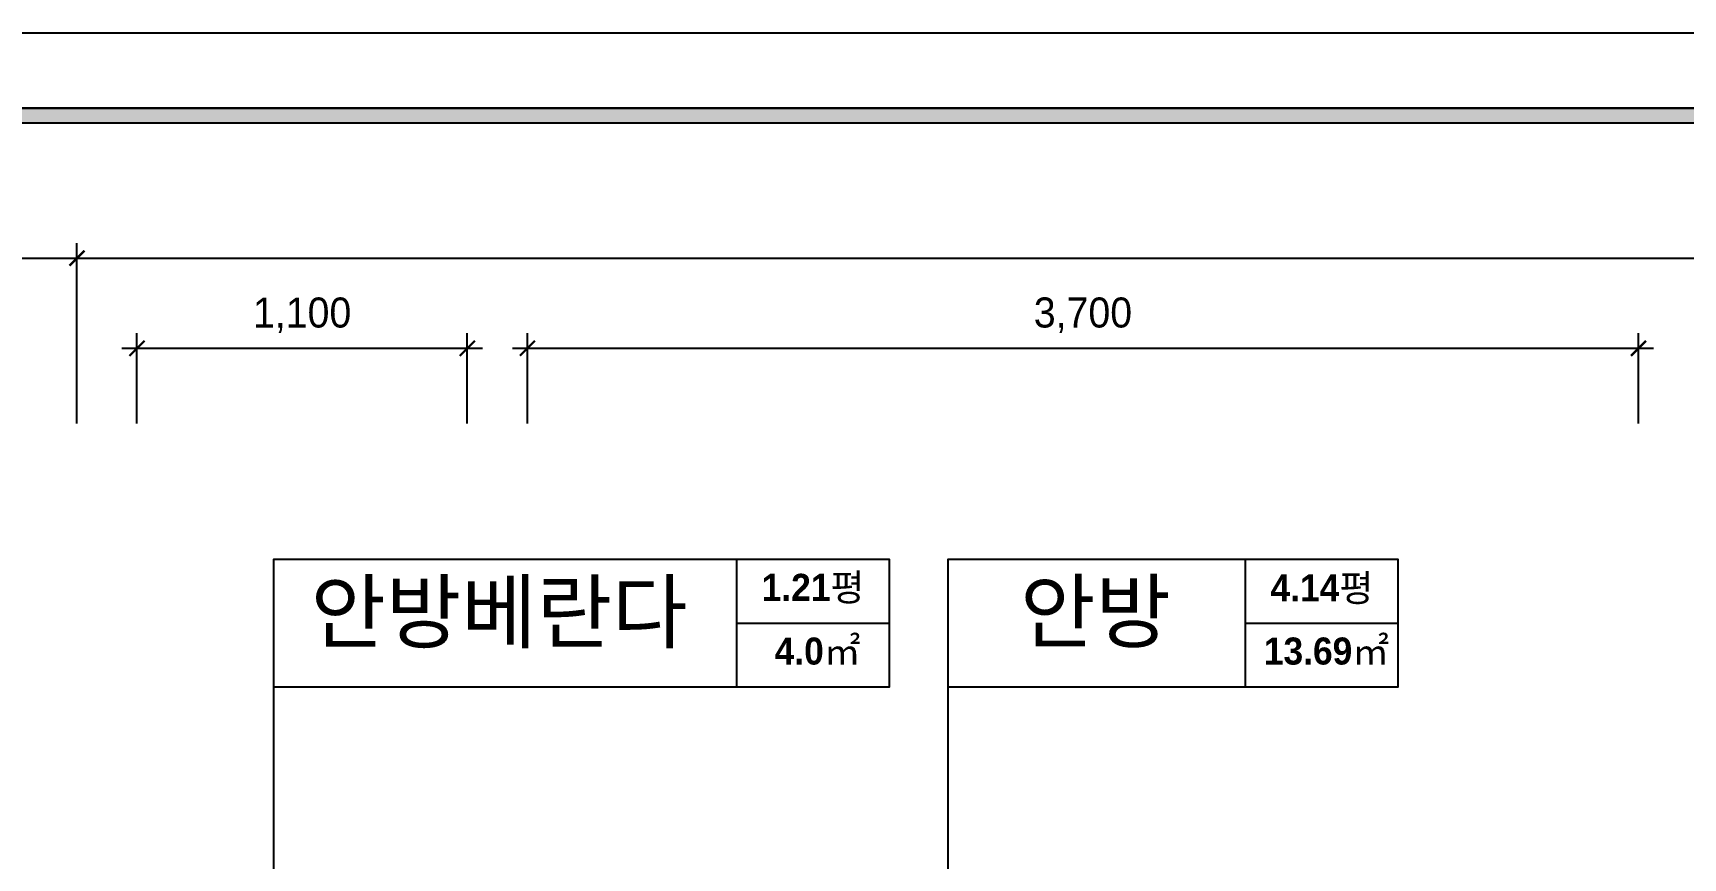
# Model space of a CAD drawing. Header units: inches. Extents: x 261411 to 598054, y 5888 to 34411.
# Drawn here: x 286852 to 292346, y 18491 to 21238 of the extents above; entities that cross this region are included whole.
import ezdxf
from ezdxf.enums import TextEntityAlignment as Align

# ---------------------------------------------------------------- set-up
doc = ezdxf.new("R2010")
doc.units = ezdxf.units.IN
doc.header["$LTSCALE"] = 50
doc.header["$MEASUREMENT"] = 0
for name, color, linetype in [('03-TEXT', 3, 'Continuous'), ('07-DIM', 5, 'Continuous'), ('FORM(YOURNAME)-1', 1, 'Continuous'), ('FORM(YOURNAME)-11', 1, 'Continuous')]:
    doc.layers.add(name, color=color, linetype=linetype)
doc.styles.add('HY 울릉도 L', font='')
doc.styles.add('YOURNAME', font='HY울릉도M.TTF')
doc.styles.add('넥슨고딕', font='NEXONLv1GothicBold.ttf')
doc.styles.add('코레일둥고', font='Korail_Round_Gothic_Medium.ttf')
doc.styles.get('HY 울릉도 L').set_extended_font_data('HY울릉도L')
doc.dimstyles.new('50', dxfattribs={"dimscale": 50, "dimtxt": 2, "dimasz": 1, "dimexe": 1, "dimexo": 1, "dimgap": 1, "dimtad": 1, "dimdec": 0, "dimrnd": 0.05, "dimdsep": 46, "dimlunit": 6, "dimtxsty": 'HY 울릉도 L', "dimblk": 'ARCHTICK', "dimcen": 2.5, "dimdle": 1, "dimclrd": 133, "dimclre": 133, "dimclrt": 30, "dimadec": 0, "dimazin": 0, "dimtfac": 1, "dimtdec": 0, "dimtix": 1, "dimtmove": 2, "dimatfit": 3, "dimldrblk": 'ARCHTICK', "dimfxl": 1, "dimlwd": -1, "dimlwe": -1, "dimarcsym": 0})

# ---------------------------------------------------------------- blocks, each defined once
blk = doc.blocks.new('FORM-ELEVATION')
at = {"layer": 'FORM(YOURNAME)-11'}
h = blk.add_hatch(color=256, dxfattribs=at)
h.dxf.hatch_style = 1
h.paths.add_polyline_path([(-10309, 35708), (71691, 35708), (71691, 35508), (-10309, 35508)])
h.paths.add_polyline_path([(-10309, -21492), (71691, -21492), (71691, -21692), (-10309, -21692)])
at = {"layer": 'Defpoints', "color": 158}
for points in [[(-10309, -21692), (71691, -21692), (71691, 35708), (-10309, 35708)], [(-8309, 33708), (61071, 33708), (61071, -19692), (-8309, -19692)]]:
    blk.add_lwpolyline(points, close=True, dxfattribs=at)
at = {"layer": 'FORM(YOURNAME)-11', "color": 250}
blk.add_lwpolyline([(-11309, -22692), (72691, -22692), (72691, 36708), (-11309, 36708)], close=True, dxfattribs=at)
at = {"layer": 'FORM(YOURNAME)-11'}
blk.add_lwpolyline([(-10309, 35708), (71691, 35708), (71691, 35508), (-10309, 35508)], close=True, dxfattribs=at)
at = {"layer": 'FORM(YOURNAME)-11', "color": 3, "style": 'YOURNAME'}
for tag, height, p in [('1', 450, (71041, -1219)), ('2', 450, (71041, -1863)), ('3', 450, (71041, -3150)), ('4', 450, (71041, -5081)), ('5', 515, (71041, -7398)), ('6', 515, (71041, -9650)), ('7', 515, (71041, -11903)), ('8', 515, (71041, -14155)), ('9', 515, (71041, -16408)), ('10', 515, (66791, -18596)), ('11', 515, (71041, -18660)), ('12', 515, (66791, -20848)), ('13', 515, (71041, -20848))]:
    blk.add_attdef(tag, text='', height=height, dxfattribs=at).set_placement(p, align=Align.MIDDLE_RIGHT)
blk = doc.blocks.new('_ArchTick')
at = {"color": 0, "linetype": 'ByBlock', "const_width": 0.15}
blk.add_lwpolyline([(-0.5, -0.5), (0.5, 0.5)], dxfattribs=at)
blk = doc.blocks.new('*D820')
at = {"layer": '07-DIM', "color": 133}
for p, q in [((287198.1, 19937.8), (287198.1, 20237.8)), ((288298.1, 19937.8), (288298.1, 20237.8)), ((287148.1, 20187.8), (288348.1, 20187.8))]:
    blk.add_line(p, q, dxfattribs=at)
at = {"layer": 'Defpoints', "color": 0}
for p in [(288298.1, 20187.8), (287198.1, 19887.8), (288298.1, 19887.8)]:
    blk.add_point(p, dxfattribs=at)
at = {"layer": '07-DIM', "color": 133, "xscale": 50, "yscale": 50, "zscale": 50, "rotation": 180}
blk.add_blockref('_ArchTick', (287198.1, 20187.8), dxfattribs=at)
at = {"layer": '07-DIM', "color": 133, "xscale": 50, "yscale": 50, "zscale": 50}
blk.add_blockref('_ArchTick', (288298.1, 20187.8), dxfattribs=at)
at = {"layer": '07-DIM', "color": 30, "insert": (287748.1, 20297.7), "char_height": 100, "attachment_point": 5, "style": 'HY 울릉도 L'}
blk.add_mtext('1,100', dxfattribs=at)
blk = doc.blocks.new('*D821')
at = {"layer": '07-DIM', "color": 133}
for p, q in [((288498.1, 19937.8), (288498.1, 20237.8)), ((292198.1, 19937.8), (292198.1, 20237.8)), ((288448.1, 20187.8), (292248.1, 20187.8))]:
    blk.add_line(p, q, dxfattribs=at)
at = {"layer": 'Defpoints', "color": 0}
for p in [(292198.1, 20187.8), (288498.1, 19887.8), (292198.1, 19887.8)]:
    blk.add_point(p, dxfattribs=at)
at = {"layer": '07-DIM', "color": 133, "xscale": 50, "yscale": 50, "zscale": 50, "rotation": 180}
blk.add_blockref('_ArchTick', (288498.1, 20187.8), dxfattribs=at)
at = {"layer": '07-DIM', "color": 133, "xscale": 50, "yscale": 50, "zscale": 50}
blk.add_blockref('_ArchTick', (292198.1, 20187.8), dxfattribs=at)
at = {"layer": '07-DIM', "color": 30, "insert": (290348.1, 20297.8), "char_height": 100, "attachment_point": 5, "style": 'HY 울릉도 L'}
blk.add_mtext('3,700', dxfattribs=at)
blk = doc.blocks.new('*D827')
at = {"layer": '07-DIM', "color": 133}
for p, q in [((286998.1, 19937.8), (286998.1, 20537.8)), ((298298.1, 19937.8), (298298.1, 20537.8)), ((286948.1, 20487.8), (298348.1, 20487.8))]:
    blk.add_line(p, q, dxfattribs=at)
at = {"layer": 'Defpoints', "color": 0}
for p in [(298298.1, 20487.8), (286998.1, 19887.8), (298298.1, 19887.8)]:
    blk.add_point(p, dxfattribs=at)
at = {"layer": '07-DIM', "color": 133, "xscale": 50, "yscale": 50, "zscale": 50, "rotation": 180}
blk.add_blockref('_ArchTick', (286998.1, 20487.8), dxfattribs=at)
at = {"layer": '07-DIM', "color": 133, "xscale": 50, "yscale": 50, "zscale": 50}
blk.add_blockref('_ArchTick', (298298.1, 20487.8), dxfattribs=at)
at = {"layer": '07-DIM', "color": 30, "insert": (292648.1, 20597.8), "char_height": 100, "attachment_point": 5, "style": 'HY 울릉도 L'}
blk.add_mtext('11,300', dxfattribs=at)

msp = doc.modelspace()

# ---------------------------------------------------------------- linework, layer by layer
at = {"layer": '03-TEXT', "color": 7}
for p, q in [((289193.9, 19484.8), (289193.9, 19060.2)), ((290888.3, 19484.8), (290888.3, 19060.2)), ((289193.9, 19272.5), (289703.5, 19272.5)), ((290888.3, 19272.5), (291397.9, 19272.5)), ((287653.2, 19060.2), (287653.2, 17276.8)), ((289897.9, 19060.2), (289897.9, 17810.7))]:
    msp.add_line(p, q, dxfattribs=at)
for points in [[(287653.2, 19060.2), (289703.5, 19060.2), (289703.5, 19484.8), (287653.2, 19484.8)], [(289897.9, 19060.2), (291397.9, 19060.2), (291397.9, 19484.8), (289897.9, 19484.8)]]:
    msp.add_lwpolyline(points, close=True, dxfattribs=at)

# ---------------------------------------------------------------- block references
at = {"layer": 'FORM(YOURNAME)-1', "xscale": 0.2500000000000001, "yscale": 0.2500000000000001, "zscale": 0.2500000000000001}
msp.add_blockref('FORM-ELEVATION', (286238.6, 12060.7), dxfattribs=at)

# ---------------------------------------------------------------- texts
at = {"layer": '03-TEXT'}
for s, height, style, p in [('안방베란다', 200, '코레일둥고', (288403.6, 19210.2)), ('1.21평', 90, '넥슨고딕', (289449.3, 19346.9)), ('안방', 200, '코레일둥고', (290389.6, 19211.6)), ('4.14평', 90, '넥슨고딕', (291143.7, 19344.9)), ('4.0㎡', 90, '넥슨고딕', (289464.7, 19134.7)), ('13.69㎡', 90, '넥슨고딕', (291159.1, 19134.8))]:
    msp.add_text(s, height=height, dxfattribs=dict(at, style=style)).set_placement(p, align=Align.CENTER)

# ---------------------------------------------------------------- dimensions: what is measured, and where the dimension line sits
at = {"layer": '07-DIM'}
for base, p1, p2, picture, middle in [((298298.1, 20487.8), (286998.1, 19887.8), (298298.1, 19887.8), '*D827', (292648.1, 20597.8)), ((288298.1, 20187.8), (287198.1, 19887.8), (288298.1, 19887.8), '*D820', (287748.1, 20297.7)), ((292198.1, 20187.8), (288498.1, 19887.8), (292198.1, 19887.8), '*D821', (290348.1, 20297.8))]:
    dim = msp.add_linear_dim(base=base, p1=p1, p2=p2, dimstyle='50', override={"dimfxl": 0}, dxfattribs=at)
    dim.commit()
    dim.dimension.update_dxf_attribs({"geometry": picture, "text_midpoint": middle})

doc.saveas('drawing.dxf')
